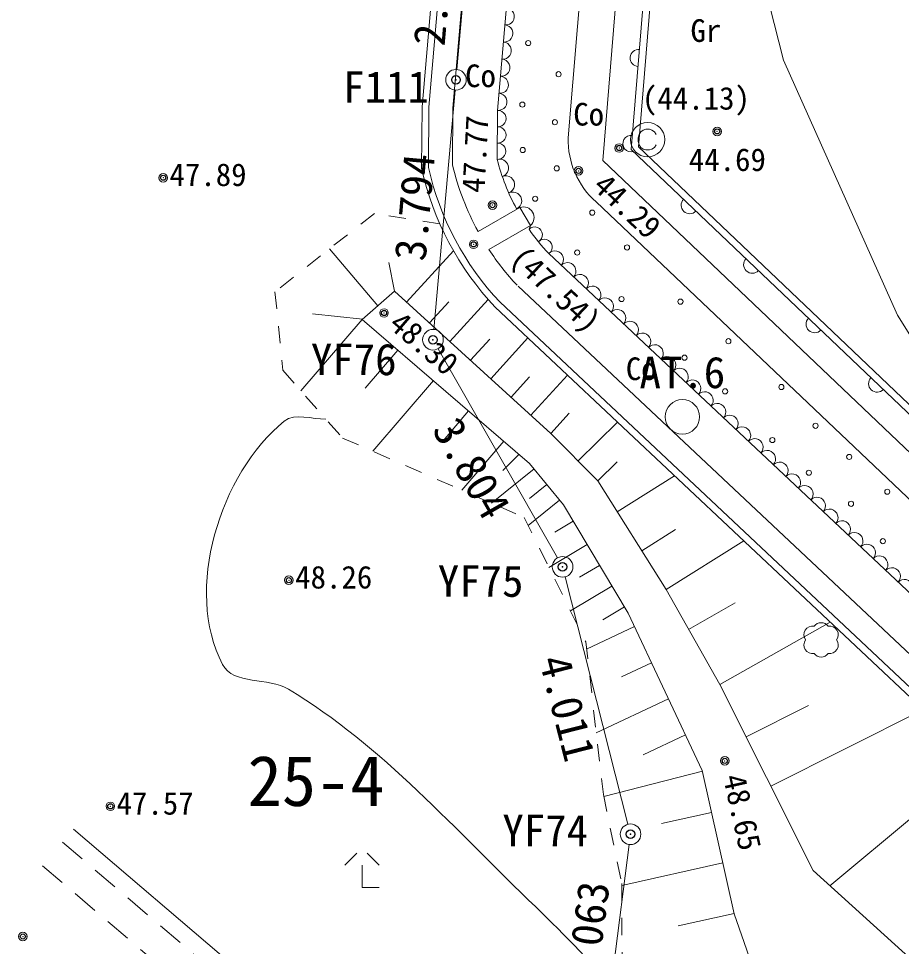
# Model space of a CAD drawing. Units: millimetres, scale not verified. Extents: x -29071210 to -28860960, y -117775216 to -117329466.
# Drawn here: x -29037298 to -29024450, y -117596152 to -117582657 of the extents above; entities that cross this region are included whole.
import ezdxf
from ezdxf.enums import TextEntityAlignment as Align

# ---------------------------------------------------------------- set-up
doc = ezdxf.new("R2010")
doc.units = ezdxf.units.MM
doc.header["$LTSCALE"] = 250
doc.header["$PDMODE"] = 32
doc.header["$PDSIZE"] = 125
doc.linetypes.add('USER4', pattern=[2.5, 1.5, -1])
doc.linetypes.add('USER7', pattern=[2, 1, -1])
for name, color, linetype, lineweight in [('S-SUV', 7, 'Continuous', 13), ('S-SUV-HTXT', 7, 'Continuous', 13), ('S-SUV-LWCN', 7, 'Continuous', 13), ('S-SUV-ROW', 7, 'Continuous', 15), ('S-SUV-SRVR', 3, 'Continuous', 13)]:
    doc.layers.add(name, color=color, linetype=linetype, lineweight=lineweight)
doc.layers.add('S-SUV-BMK', color=7, linetype='Continuous')
doc.styles.add('ＭＳ ゴシック', font='')
doc.styles.get('ＭＳ ゴシック').set_extended_font_data('MS Gothic')

# ---------------------------------------------------------------- blocks, each defined once
blk = doc.blocks.new('ﾌﾟﾛｯﾄﾏｰｸ-03_1')
at = {"color": 3, "linetype": 'Continuous', "lineweight": 25}
blk.add_circle((0, 0), 0.5, dxfattribs=at)
at = {"color": 3}
blk.add_point((0, 0), dxfattribs=at)
blk = doc.blocks.new('植樹')
at = {"color": 7, "linetype": 'Continuous', "lineweight": 13}
for centre, radius, start, end in [((-0.5, 0.3), 0.5, 79.1621, 216.8699), ((0, 0.5), 0.499, 35.631, 144.369), ((0.5, 0.3), 0.5, 323.1301, 100.8379), ((-0.5, -0.3), 0.5, 143.1301, 280.8379), ((0.5, -0.3), 0.5, 259.1621, 36.8699), ((0, -0.5), 0.499, 215.631, 324.369)]:
    blk.add_arc(centre, radius, start, end, dxfattribs=at)
blk = doc.blocks.new('竹林')
at = {"color": 7, "linetype": 'Continuous', "lineweight": 13}
for p, q in [((-1, 0.3), (-0.3, 1)), ((0.3, 1), (1, 0.3)), ((0, 0.3), (0, -1)), ((0, -1), (1, -1))]:
    blk.add_line(p, q, dxfattribs=at)
blk = doc.blocks.new('ﾌﾟﾛｯﾄﾏｰｸ-03')
at = {"color": 7, "linetype": 'Continuous', "lineweight": 15}
blk.add_circle((0, 0), 0.5, dxfattribs=at)
at = {"color": 7}
blk.add_point((0, 0), dxfattribs=at)
blk = doc.blocks.new('ﾌﾟﾛｯﾄﾏｰｸ-02')
at = {"color": 7, "linetype": 'Continuous', "lineweight": 20}
blk.add_circle((0, 0), 0.5, dxfattribs=at)

msp = doc.modelspace()

# ---------------------------------------------------------------- linework, layer by layer
at = {"layer": 'S-SUV'}
for p, q in [((-29031434.1, -117584831.8), (-29031426.6, -117583941)), ((-29031334, -117584821.3), (-29031326.6, -117583945.7)), ((-29030983.7, -117584783.2), (-29030976.8, -117583962.3)), ((-29030333, -117584707), (-29030327, -117583993)), ((-29028269, -117584343), (-29028281.5, -117584393)), ((-29028244, -117584305.5), (-29028269, -117584343)), ((-29028206.5, -117584280.5), (-29028244, -117584305.5)), ((-29028169, -117584268), (-29028206.5, -117584280.5)), ((-29028119, -117584268), (-29028169, -117584268)), ((-29028081.5, -117584280.5), (-29028119, -117584268)), ((-29028044, -117584305.5), (-29028081.5, -117584280.5)), ((-29028019, -117584343), (-29028044, -117584305.5)), ((-29028281.5, -117584393), (-29028281.5, -117584443)), ((-29028281.5, -117584443), (-29028269, -117584493)), ((-29028269, -117584493), (-29028244, -117584530.5)), ((-29028044, -117584530.5), (-29028019, -117584493)), ((-29028244, -117584530.5), (-29028206.5, -117584555.5)), ((-29028206.5, -117584555.5), (-29028169, -117584568)), ((-29028169, -117584568), (-29028119, -117584568)), ((-29028119, -117584568), (-29028081.5, -117584555.5)), ((-29028081.5, -117584555.5), (-29028044, -117584530.5)), ((-29030002, -117585405), (-29030610.6, -117585755.7)), ((-29030050, -117585426), (-29030002, -117585405)), ((-29030002, -117585405), (-29029850, -117585667)), ((-29029850, -117585667), (-29030454.3, -117586015.3)), ((-29029850, -117585667), (-29029869.1, -117585720.6)), ((-29032069.4, -117586833.9), (-29032774, -117586007.2)), ((-29031651.1, -117586781.9), (-29030970.8, -117586033.4)), ((-29031826.6, -117586623.5), (-29031912.1, -117586205.7)), ((-29030029.1, -117586549.7), (-29016591, -117599176.3)), ((-29031319.6, -117587083.3), (-29031039.2, -117586775)), ((-29031020.1, -117587355.5), (-29030463.6, -117586743.2)), ((-29030292.2, -117586782.8), (-29016830.6, -117599431.3)), ((-29032292, -117587026.9), (-29033019.8, -117586951.9)), ((-29030362.8, -117586853.6), (-29016899.1, -117599504.2)), ((-29032299, -117587033), (-29033189.3, -117588070)), ((-29030720.7, -117587627.7), (-29030440.4, -117587319.3)), ((-29030426.1, -117587895.4), (-29029886.2, -117587301.4)), ((-29031780.5, -117587478.1), (-29032256.7, -117588032.9)), ((-29030131.6, -117588163.2), (-29029861.6, -117587866.2)), ((-29029841.8, -117588426.6), (-29029310.6, -117587842.3)), ((-29031262, -117587923.3), (-29032143.7, -117588950.4)), ((-29030748.4, -117588364.2), (-29031121.7, -117588799)), ((-29029552, -117588690), (-29029286.4, -117588397.8)), ((-29029155, -117589090.5), (-29028584.3, -117588524.7)), ((-29030234.8, -117588805.1), (-29030846.2, -117589517.2)), ((-29030015.4, -117588993.4), (-29030250.6, -117589232.2)), ((-29028867, -117589381), (-29028586.6, -117589103)), ((-29029797.3, -117589204.4), (-29030414.1, -117589705.9)), ((-29028585, -117589830.9), (-29027750.7, -117589308)), ((-29029612.3, -117589431.9), (-29029862, -117589634.9)), ((-29029427.2, -117589659.4), (-29029882.3, -117590029.4)), ((-29029228.9, -117589965.1), (-29029495.7, -117590124.7)), ((-29028230.5, -117590396.5), (-29027739.2, -117590088.5)), ((-29029023.9, -117590307.7), (-29029579.5, -117590640.1)), ((-29027876, -117590962), (-29026744.9, -117590253)), ((-29028843.5, -117590609.3), (-29029133.2, -117590782.6)), ((-29028663, -117590910.9), (-29029266.2, -117591271.8)), ((-29028482.5, -117591212.5), (-29028796.1, -117591400.1)), ((-29027547.8, -117591540.8), (-29026870, -117591156.6)), ((-29028335.1, -117591500.1), (-29029031.6, -117591828)), ((-29027093, -117592343), (-29025488.7, -117591433.4)), ((-29028087.7, -117592025.6), (-29028524.6, -117592231.2)), ((-29027840.4, -117592551.1), (-29028891.3, -117593045.8)), ((-29026711, -117593104.1), (-29025805.2, -117592649.5)), ((-29026351.7, -117593820.1), (-29024133.4, -117592706.8)), ((-29027593.1, -117593076.5), (-29028207.1, -117593365.6)), ((-29027347.7, -117593601.1), (-29028782.7, -117593968.9)), ((-29027213.9, -117594201.7), (-29027940.8, -117594363.6)), ((-29025492.4, -117595268.6), (-29024245.5, -117594233.4)), ((-29036497.2, -117594445.1), (-29029512.5, -117600399.7)), ((-29027050, -117594937.1), (-29028520.9, -117595264.7)), ((-29026886.2, -117595672.5), (-29027701.8, -117595854.2))]:
    msp.add_line(p, q, dxfattribs=at)
at = {"layer": 'S-SUV', "linetype": 'USER4'}
for p, q in [((-29036659.4, -117594635.3), (-29029673, -117600591.3)), ((-29036951.4, -117594977.8), (-29029961.9, -117600936.4))]:
    msp.add_line(p, q, dxfattribs=at)
at = {"layer": 'S-SUV'}
for points in [[(-29030327, -117583993), (-29029054, -117569243), (-29028457, -117562381), (-29028360, -117562389), (-29028353, -117562087), (-29028433, -117562046), (-29027519, -117552333)], [(-29026165.3, -117552522.2), (-29027445.3, -117568247.3), (-29028795.9, -117584720.5), (-29017024.6, -117595916.3), (-29008934.1, -117603612.7), (-28996672, -117603510.4), (-28989082.3, -117605015.5)], [(-29025769.2, -117552586.7), (-29027046.7, -117568279.9), (-29028381.6, -117584562.5), (-29016748.9, -117595626.5), (-29008775.6, -117603211.3), (-28996634.4, -117603110.1), (-28989004.5, -117604623.1)], [(-29025670.2, -117552602.8), (-29026947, -117568288), (-29028278, -117584523), (-29016680, -117595554), (-29008736, -117603111), (-28996625, -117603010), (-28988984.8, -117604525)], [(-29029300, -117584391), (-29027955, -117568373), (-29026668.5, -117552752.8)], [(-29031426.6, -117583941), (-29030149.9, -117569148), (-29029553.2, -117562289.8)], [(-29031326.6, -117583945.7), (-29030050.3, -117569156.7), (-29029453.6, -117562298.2)], [(-29030976.8, -117583962.3), (-29029701.6, -117569186.9), (-29029104.8, -117562327.6)], [(-29022746.2, -117589784.4), (-29024510, -117586970), (-29026166, -117583263), (-29027685.5, -117577295.9)], [(-29009634, -117603716), (-29017336, -117596287), (-29028894, -117585323)], [(-29010035, -117604494), (-29015872.2, -117598963.7), (-29015865, -117598922), (-29016116, -117598689), (-29016145.9, -117598702.6), (-29029584, -117586076)], [(-29010990, -117608212), (-29015856, -117605949), (-29019735, -117604273), (-29021547, -117603246), (-29023601, -117601414), (-29025266, -117599205), (-29026152, -117597778), (-29026885, -117595678), (-29027349, -117593595), (-29028426, -117591307), (-29029369, -117589731), (-29029861, -117589126), (-29032299, -117587033), (-29031826, -117586623)], [(-29031826, -117586623), (-29029552, -117588690), (-29028867, -117589381), (-29027876, -117590962), (-29027093, -117592343), (-29025735, -117595049), (-29023257, -117597292), (-29020137, -117599844), (-29015508, -117602407), (-29013006, -117604530), (-29010346, -117606126)]]:
    msp.add_lwpolyline(points, dxfattribs=at)
at = {"layer": 'S-SUV', "linetype": 'USER7'}
msp.add_lwpolyline([(-29031168.4, -117585642.1), (-29032119, -117585491), (-29033567, -117586632), (-29033452, -117587772), (-29032582, -117588759), (-29029940, -117589913), (-29029044, -117591720), (-29028788, -117593943), (-29028521, -117595237), (-29028506, -117598522), (-29027746, -117599425), (-29027786, -117600732), (-29026799, -117601366), (-29025924, -117601957), (-29024129, -117603435), (-29022108, -117604265), (-29020015, -117605154), (-29015967, -117606574), (-29010990, -117608212)], dxfattribs=at)
at = {"layer": 'S-SUV'}
for centre, radius in [((-29029881.7, -117583014), 37.5), ((-29029439.6, -117583466.7), 37.5), ((-29029967.2, -117583908.9), 37.5), ((-29029492.9, -117584164.5), 37.5), ((-29028144, -117584418), 250), ((-29029961.6, -117584569.3), 37.5), ((-29029466.6, -117584835.7), 37.5), ((-29029780.5, -117585277.7), 37.5), ((-29028949.6, -117585480), 37.5), ((-29028443.6, -117585986), 37.5), ((-29029168.3, -117586060.7), 37.5), ((-29028523.5, -117586737), 37.5), ((-29027666, -117586774.3), 37.5), ((-29026968.2, -117587349.6), 37.5), ((-29027607.4, -117587589.2), 37.5), ((-29026197.2, -117588016.2), 37.5), ((-29027016.2, -117588079.2), 37.5), ((-29025700.6, -117588579.9), 37.5), ((-29026329.1, -117588787.6), 37.5), ((-29025210.6, -117589032.6), 37.5), ((-29025797.7, -117589262.5), 37.5), ((-29024656.6, -117589538.6), 37.5), ((-29025183.9, -117589714.4), 37.5), ((-29024720.6, -117590257.7), 37.5)]:
    msp.add_circle(centre, radius, dxfattribs=at)
for centre, radius, start, end in [((-29030208.8, -117582626.7), 124.7, 264.9163, 85.21831), ((-29030230.2, -117582875.1), 124.7, 264.9163, 85.21831), ((-29030251.6, -117583123.6), 124.7, 264.9163, 85.21831), ((-29028271.9, -117583230.7), 125.5, 85.53917, 265.0872), ((-29030273.1, -117583372), 124.7, 264.9163, 85.21831), ((-29030294.5, -117583620.4), 124.7, 264.9163, 85.21831), ((-29030316, -117583868.8), 124.7, 264.9163, 85.21831), ((-29030322.1, -117584112), 119.2, 266.7033, 92.33377), ((-29030324.1, -117584350), 119.2, 266.7033, 92.33377), ((-29028383.6, -117584476.3), 121.5, 81.04824, 286.22695), ((-29030326.1, -117584588), 119.2, 266.7033, 92.33377), ((-29028102.9, -117584423.9), 1197.5, 178.42345, 228.65459), ((-29027244, -117583906.4), 3841.1, 193.19511, 208.78128), ((-29030297.2, -117584831), 129.1, 287.58984, 106.10771), ((-29027244, -117583906.4), 3191.1, 194.53081, 208.4386), ((-29027244, -117583906.4), 4291.1, 192.45489, 223.38006), ((-29027244, -117583906.4), 4191.1, 192.60898, 223.33968), ((-29030207.4, -117585072.8), 129.1, 289.81634, 113.15308), ((-29030104.7, -117585309.1), 129.1, 295.05402, 117.18726), ((-29027530.9, -117585370.9), 125.5, 136.66131, 316.20934), ((-29029951.3, -117585550.7), 154.2, 311.0507, 109.18986), ((-29029788.8, -117585802.9), 115, 299.05512, 134.33617), ((-29027244, -117583906.4), 3191.1, 214.64865, 222.83662), ((-29029647.4, -117585980.1), 114.9, 303.45695, 138.1223), ((-29027244, -117583906.4), 3841.1, 213.30148, 223.19113), ((-29029492.9, -117586161), 124.6, 316.59562, 136.97124), ((-29029311.3, -117586331.6), 124.6, 316.59562, 136.97124), ((-29026621.6, -117586235.8), 125.5, 136.66131, 316.20934), ((-29029129.7, -117586502.3), 124.6, 316.59562, 136.97124), ((-29028948.1, -117586672.9), 124.6, 316.59562, 136.97124), ((-29028766.5, -117586843.5), 124.6, 316.59562, 136.97124), ((-29028584.9, -117587014.2), 124.6, 316.59562, 136.97124), ((-29028403.3, -117587184.8), 124.6, 316.59562, 136.97124), ((-29025712.2, -117587100.6), 125.5, 136.66131, 316.20934), ((-29028221.7, -117587355.4), 124.6, 316.59562, 136.97124), ((-29028040.2, -117587526.1), 124.6, 316.59562, 136.97124), ((-29027858.6, -117587696.7), 124.6, 316.59562, 136.97124), ((-29027677, -117587867.3), 124.6, 316.59562, 136.97124), ((-29024802.9, -117587965.5), 125.5, 136.66131, 316.20934), ((-29027495.4, -117588037.9), 124.6, 316.59562, 136.97124), ((-29027313.8, -117588208.6), 124.6, 316.59562, 136.97124), ((-29027132.2, -117588379.2), 124.6, 316.59562, 136.97124), ((-29026950.6, -117588549.8), 124.6, 316.59562, 136.97124), ((-29026769, -117588720.5), 124.6, 316.59562, 136.97124), ((-29026587.4, -117588891.1), 124.6, 316.59562, 136.97124), ((-29026405.8, -117589061.7), 124.6, 316.59562, 136.97124), ((-29026224.2, -117589232.3), 124.6, 316.59562, 136.97124), ((-29026042.6, -117589403), 124.6, 316.59562, 136.97124), ((-29025861, -117589573.6), 124.6, 316.59562, 136.97124), ((-29025679.4, -117589744.2), 124.6, 316.59562, 136.97124), ((-29025497.8, -117589914.9), 124.6, 316.59562, 136.97124), ((-29025316.2, -117590085.5), 124.6, 316.59562, 136.97124), ((-29025134.6, -117590256.1), 124.6, 316.59562, 136.97124), ((-29024953, -117590426.7), 124.6, 316.59562, 136.97124), ((-29024771.4, -117590597.4), 124.6, 316.59562, 136.97124), ((-29024589.8, -117590768), 124.6, 316.59562, 136.97124), ((-29024408.2, -117590938.6), 124.6, 316.59562, 136.97124)]:
    msp.add_arc(centre, radius, start, end, dxfattribs=at)
at = {"layer": 'S-SUV-LWCN'}
msp.add_open_spline([(-29028513.6, -117596865.5), (-29028933.3, -117596435.9), (-29029337.2, -117595990.1), (-29029772.8, -117595576.6), (-29030931.1, -117594476.9), (-29031999.6, -117593232.1), (-29033369.3, -117592410.4), (-29033662.8, -117592234.3), (-29034172.1, -117592353.1), (-29034330.6, -117592049.7), (-29034894.3, -117590970.8), (-29034373.8, -117589280.2), (-29033430.7, -117588510.5), (-29033274.4, -117588382.9), (-29033027.7, -117588491.5), (-29032826.2, -117588481.9)], degree=3, knots=[0, 0, 0, 0, 1, 1, 1, 2, 2, 2, 3, 3, 3, 4, 4, 4, 5, 5, 5, 5], dxfattribs=at)
at = {"layer": 'S-SUV-ROW'}
for p, q in [((-29030919.7, -117583398.5), (-29030727.3, -117581225.1)), ((-29031254.4, -117587178.8), (-29030946.2, -117583697.3)), ((-29029455.8, -117590501.3), (-29031193.3, -117587458.5)), ((-29028429.8, -117594374.3), (-29029344.5, -117590777)), ((-29028762.5, -117597409.9), (-29028411.9, -117594668.4))]:
    msp.add_line(p, q, dxfattribs=at)

# ---------------------------------------------------------------- block references
at = {"layer": 'S-SUV', "xscale": 250, "yscale": 250}
for name, p in [('植樹', (-29025619.3, -117591693.2)), ('竹林', (-29032300.1, -117595044.9))]:
    msp.add_blockref(name, p, dxfattribs=at)
at = {"layer": 'S-SUV-BMK', "xscale": 300, "yscale": 300}
for p in [(-29030932.9, -117583547.9), (-29031267.7, -117587328.2), (-29029381.5, -117590631.6), (-29028392.9, -117594519.6)]:
    msp.add_blockref('ﾌﾟﾛｯﾄﾏｰｸ-03', p, dxfattribs=at)
at = {"layer": 'S-SUV-SRVR'}
for name, p, xscale, yscale in [('ﾌﾟﾛｯﾄﾏｰｸ-03_1', (-29027133, -117584298.3), 75, 75), ('ﾌﾟﾛｯﾄﾏｰｸ-03_1', (-29028557.8, -117584540.2), 75, 75), ('ﾌﾟﾛｯﾄﾏｰｸ-03_1', (-29035193, -117584972), 75, 75), ('ﾌﾟﾛｯﾄﾏｰｸ-03_1', (-29029149.4, -117584872.7), 75, 75), ('ﾌﾟﾛｯﾄﾏｰｸ-03_1', (-29030402.6, -117585370.5), 75, 75), ('ﾌﾟﾛｯﾄﾏｰｸ-03_1', (-29030675.7, -117585940.9), 75, 75), ('ﾌﾟﾛｯﾄﾏｰｸ-03_1', (-29031979.8, -117586939.1), 75, 75), ('ﾌﾟﾛｯﾄﾏｰｸ-02', (-29027637.2, -117588449.4), 500, 500), ('ﾌﾟﾛｯﾄﾏｰｸ-03_1', (-29033364, -117590825), 75, 75), ('ﾌﾟﾛｯﾄﾏｰｸ-03_1', (-29027021.1, -117593452.9), 75, 75), ('ﾌﾟﾛｯﾄﾏｰｸ-03_1', (-29035962.7, -117594113.8), 75, 75), ('ﾌﾟﾛｯﾄﾏｰｸ-03_1', (-29037236, -117596007), 75, 75)]:
    msp.add_blockref(name, p, dxfattribs=dict(at, xscale=xscale, yscale=yscale))

# ---------------------------------------------------------------- texts
at = {"layer": 'S-SUV-BMK', "style": 'ＭＳ ゴシック'}
for s, p in [('F111', (-29032574.5, -117583422.9)), ('YF76', (-29033044.6, -117587385.3)), ('YF75', (-29031197.7, -117590608.9)), ('YF74', (-29030257.5, -117594235.5))]:
    msp.add_text(s, height=458.2, dxfattribs=at).set_placement(p, align=Align.TOP_LEFT)
at = {"layer": 'S-SUV-HTXT', "style": 'ＭＳ ゴシック'}
for s, rotation, p in [('2.481', 84.94, (-29031259.3, -117582273.2)), ('3.794', 84.94, (-29031536.1, -117585399.4)), ('3.804', 299.726, (-29030704.5, -117589196.8)), ('4.011', 284.266, (-29029311.2, -117592683.4)), ('3.063', 82.713, (-29029021.1, -117595983.7))]:
    msp.add_text(s, height=458.2, rotation=rotation, dxfattribs=at).set_placement(p, align=Align.MIDDLE_CENTER)
msp.add_text('Gr', height=329.9, dxfattribs=at).set_placement((-29027520.1, -117583095.9), align=Align.BOTTOM_LEFT)
for p in [(-29030575.5, -117583490), (-29029001.8, -117584048.7), (-29028236.9, -117587750.4)]:
    msp.add_text('Co', height=329.9, dxfattribs=at).set_placement(p, align=Align.MIDDLE_CENTER)
msp.add_text('25-4', height=733.1, dxfattribs=at).set_placement((-29031971.1, -117594329.1), align=Align.BOTTOM_RIGHT)
at = {"layer": 'S-SUV-SRVR', "style": 'ＭＳ ゴシック'}
msp.add_text('(44.13)', height=329.9, dxfattribs=at).set_placement((-29027440.4, -117584080.8), align=Align.BOTTOM_CENTER)
for s, rotation, p in [('47.77', 86.906, (-29030391, -117584644.2)), ('(47.54)', 316.783, (-29029659.6, -117586787.7))]:
    msp.add_text(s, height=329.9, rotation=rotation, dxfattribs=at).set_placement(p, align=Align.BOTTOM_CENTER)
for s, p in [('44.69', (-29027544.5, -117584973.4)), ('47.89', (-29035102.1, -117585192.2)), ('48.26', (-29033273.1, -117591045.2)), ('47.57', (-29035871.8, -117594333.9))]:
    msp.add_text(s, height=329.9, dxfattribs=at).set_placement(p, align=Align.BOTTOM_LEFT)
for s, rotation, p in [('44.29', 316.783, (-29029028.5, -117585192.4)), ('48.30', 319.354, (-29031995.3, -117587213.4)), ('48.65', 282.558, (-29027144.7, -117593707.9))]:
    msp.add_text(s, height=329.9, rotation=rotation, dxfattribs=at).set_placement(p, align=Align.BOTTOM_LEFT)
at = {"layer": 'S-SUV-SRVR', "color": 7, "style": 'ＭＳ ゴシック'}
msp.add_text('AT.6', height=458.2, dxfattribs=at).set_placement((-29028262.2, -117587574.4), align=Align.TOP_LEFT)

doc.saveas('drawing.dxf')
